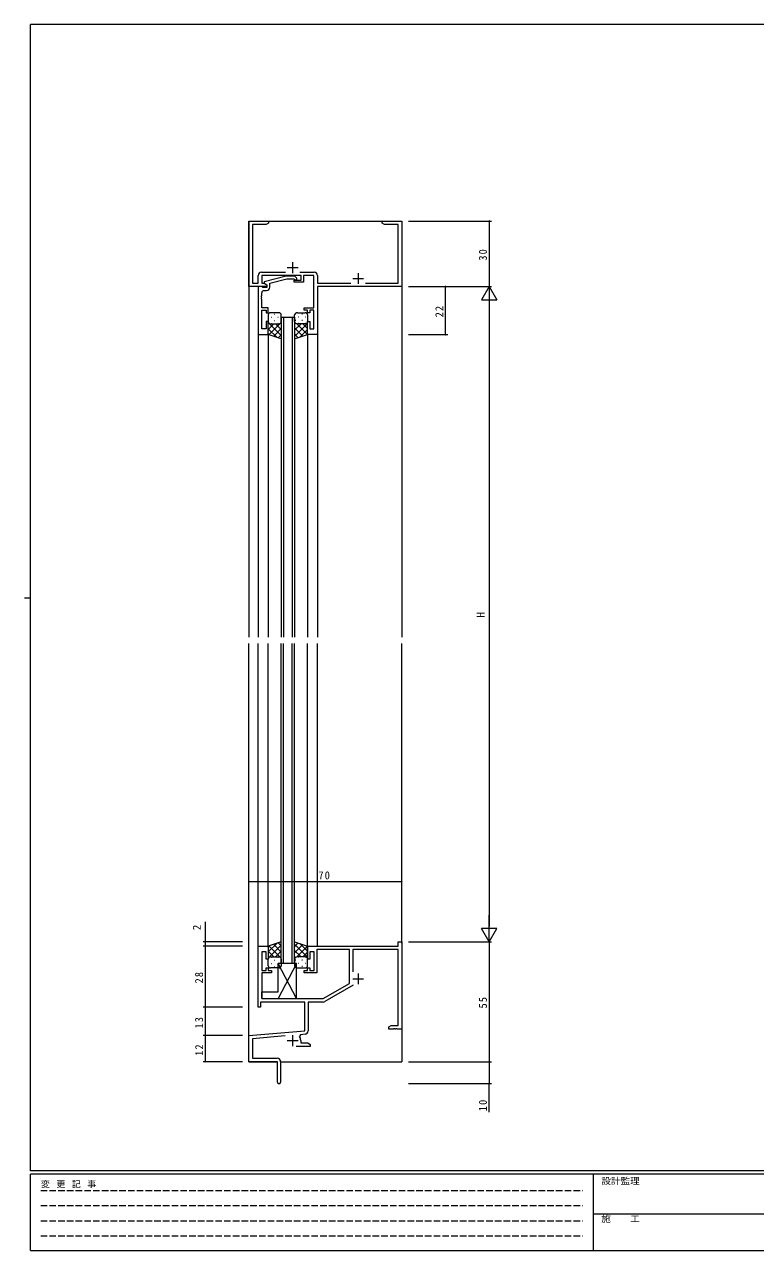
# Model space of a CAD drawing. Units: millimetres on the paper. Extents: x -420 to 373, y -297 to 267.
# Drawn here: x -420 to -86, y -297 to 264 of the extents above; entities that cross this region are included whole.
import ezdxf
from ezdxf.enums import TextEntityAlignment as Align

# ---------------------------------------------------------------- set-up
doc = ezdxf.new("R2010")
doc.units = ezdxf.units.MM
doc.linetypes.add('DASHED3', pattern=[4, 3, -1])
for name, color, linetype, lineweight in [('0-1_YKK_ZWAK', 7, 'Continuous', 9), ('0-3_YKK_11', 7, 'Continuous', 9), ('0-4_YKK_12', 2, 'Continuous', 9), ('0-5_YKK_13', 4, 'Continuous', 9), ('0-6_YKK_D', 6, 'Continuous', 9)]:
    doc.layers.add(name, color=color, linetype=linetype, lineweight=lineweight)
doc.styles.add('ＭＳ ゴシック', font='')
doc.styles.get('ＭＳ ゴシック').set_extended_font_data('MS Gothic')

msp = doc.modelspace()

# ---------------------------------------------------------------- linework, layer by layer
at = {"layer": '0-1_YKK_ZWAK'}
for p, q in [((-417.7, -260.6), (-417.7, 264.4)), ((352.3, 264.4), (-417.7, 264.4)), ((-420.5, 1.9), (-417.7, 1.9)), ((352.3, -260.6), (-417.7, -260.6)), ((-417.7, -297), (-417.7, -262)), ((314.5, -262), (-417.7, -262)), ((-160.1, -262), (-160.1, -297)), ((-160.1, -280.199), (-31.3, -280.199)), ((-417.7, -297), (314.5, -297))]:
    msp.add_line(p, q, dxfattribs=at)
at = {"layer": '0-1_YKK_ZWAK', "linetype": 'DASHED3'}
for p, q in [((-413.101, -269.512), (-164.909, -269.512)), ((-413.101, -276.441), (-164.909, -276.441)), ((-413.101, -283.37), (-164.909, -283.37)), ((-413.101, -290.298), (-164.909, -290.298))]:
    msp.add_line(p, q, dxfattribs=at)
at = {"layer": '0-3_YKK_11'}
for p, q in [((-317.7, 174.4), (-308.7, 174.4)), ((-317.7, 144.4), (-317.7, 174.4)), ((-308.7, 174.4), (-308.7, 173.4)), ((-256.7, 174.4), (-253.158, 174.4)), ((-256.7, 173.4), (-256.7, 174.4)), ((-253.158, 174.4), (-252.975, 174.28)), ((-252.975, 174.28), (-252.425, 174.28)), ((-252.425, 174.28), (-252.242, 174.4)), ((-252.242, 174.4), (-252.158, 174.4)), ((-252.158, 174.4), (-251.975, 174.28)), ((-251.975, 174.28), (-251.425, 174.28)), ((-251.425, 174.28), (-251.242, 174.4)), ((-251.242, 174.4), (-247.7, 174.4)), ((-247.7, 174.4), (-247.7, 144.4)), ((-316.07, 172.77), (-316.07, 146.03)), ((-309.791, 172.77), (-316.07, 172.77)), ((-308.7, 173.4), (-309.791, 172.77)), ((-255.609, 172.77), (-256.7, 173.4)), ((-249.33, 172.77), (-255.609, 172.77)), ((-249.33, 146.03), (-249.33, 172.77)), ((-300.2, 153.1), (-295.2, 153.1)), ((-297.7, 155.6), (-297.7, 150.6)), ((-316.07, 146.03), (-313.5, 146.03)), ((-313.5, 146.03), (-313.5, 149.43)), ((-311.9, 151.03), (-301.05, 151.03)), ((-311.87, 149.4), (-311.87, 146.03)), ((-293.8, 149.4), (-311.87, 149.4)), ((-311.87, 146.03), (-310.938, 146.03)), ((-310.938, 146.03), (-309.5, 145.2)), ((-300.597, 149.2), (-310.7, 146.493)), ((-310.7, 146.493), (-310.7, 145.893)), ((-308.2, 145.92), (-300.439, 148)), ((-296.651, 149.2), (-300.597, 149.2)), ((-300.439, 148), (-297.148, 148)), ((-297.148, 148), (-296.724, 147.576)), ((-297, 147.4), (-293.8, 147.4)), ((-297, 146.4), (-297, 147.4)), ((-292.8, 146.4), (-297, 146.4)), ((-295.876, 148.424), (-296.651, 149.2)), ((-294.35, 151.03), (-287.9, 151.03)), ((-293.8, 147.4), (-293.8, 149.4)), ((-292.8, 149.4), (-292.8, 146.4)), ((-287.93, 149.4), (-292.8, 149.4)), ((-287.93, 134.6), (-287.93, 149.4)), ((-286.3, 149.43), (-286.3, 146.03)), ((-286.3, 146.03), (-271.05, 146.03)), ((-270.2, 148.1), (-265.2, 148.1)), ((-267.7, 150.6), (-267.7, 145.6)), ((-264.35, 146.03), (-249.33, 146.03)), ((-309.5, 144.4), (-317.7, 144.4)), ((-311.8, 144.4), (-313.5, 144.4)), ((-313.5, 144.4), (-313.5, 122.4)), ((-311.99, 140.175), (-311.87, 140.358)), ((-311.87, 140.358), (-311.87, 141.6)), ((-311.5, 144.1), (-311.8, 144.4)), ((-311.3, 143.9), (-311.5, 144.1)), ((-309.5, 143.9), (-311.3, 143.9)), ((-310.87, 142.6), (-309.7, 142.6)), ((-310.7, 145.893), (-309.5, 145.2)), ((-309.5, 145.2), (-309.5, 143.9)), ((-309.5, 145.2), (-309.5, 144.4)), ((-308.2, 144.1), (-308.2, 145.92)), ((-286.3, 144.4), (-286.3, 122.4)), ((-247.7, 144.4), (-286.3, 144.4)), ((-311.99, 139.625), (-311.99, 140.175)), ((-311.87, 139.442), (-311.99, 139.625)), ((-311.99, 139.175), (-311.87, 139.358)), ((-311.99, 138.625), (-311.99, 139.175)), ((-311.87, 138.442), (-311.99, 138.625)), ((-311.87, 139.358), (-311.87, 139.442)), ((-311.87, 134.6), (-311.87, 138.442)), ((-308.9, 134.6), (-311.87, 134.6)), ((-311.87, 133.6), (-309.9, 133.6)), ((-311.87, 125.1), (-311.87, 133.6)), ((-309.9, 133.6), (-309.9, 132.4)), ((-309.9, 132.4), (-308.9, 132.4)), ((-308.9, 132.4), (-308.9, 134.6)), ((-292.4, 134.6), (-287.93, 134.6)), ((-292.4, 133.6), (-292.4, 134.6)), ((-290.9, 133.6), (-292.4, 133.6)), ((-290.9, 132.4), (-290.9, 133.6)), ((-289.9, 132.4), (-290.9, 132.4)), ((-289.9, 133.6), (-289.9, 132.4)), ((-287.93, 133.6), (-289.9, 133.6)), ((-287.93, 125.1), (-287.93, 133.6)), ((-309.9, 125.1), (-311.87, 125.1)), ((-309.9, 128.4), (-309.9, 125.1)), ((-308.9, 128.4), (-309.9, 128.4)), ((-308.9, 122.4), (-308.9, 128.4)), ((-290.9, 128.4), (-289.9, 128.4)), ((-290.9, 122.4), (-290.9, 128.4)), ((-289.9, 128.4), (-289.9, 125.1)), ((-289.9, 125.1), (-287.93, 125.1)), ((-313.5, 122.4), (-308.9, 122.4)), ((-286.3, 122.4), (-290.9, 122.4)), ((-249.33, -155.6), (-247.7, -155.6)), ((-249.33, -157.6), (-249.33, -155.6)), ((-247.7, -155.6), (-247.7, -195.6)), ((-313.5, -157.6), (-308.9, -157.6)), ((-313.5, -185.6), (-313.5, -157.6)), ((-311.87, -160.3), (-311.87, -168.8)), ((-309.9, -160.3), (-311.87, -160.3)), ((-309.9, -163.6), (-309.9, -160.3)), ((-308.9, -157.6), (-308.9, -163.6)), ((-290.9, -157.6), (-249.33, -157.6)), ((-290.9, -163.6), (-290.9, -157.6)), ((-289.9, -160.3), (-289.9, -163.6)), ((-287.9, -160.3), (-289.9, -160.3)), ((-287.9, -168.8), (-287.9, -160.3)), ((-286.7, -159.23), (-286.7, -169.8)), ((-271.7, -159.23), (-286.7, -159.23)), ((-271.7, -174.672), (-271.7, -159.23)), ((-270.07, -159.23), (-270.07, -169.407)), ((-249.33, -159.23), (-270.07, -159.23)), ((-249.33, -193.97), (-249.33, -159.23)), ((-308.9, -163.6), (-309.9, -163.6)), ((-309.9, -167.6), (-308.9, -167.6)), ((-309.9, -168.8), (-309.9, -167.6)), ((-308.9, -167.6), (-308.9, -168.8)), ((-289.9, -163.6), (-290.9, -163.6)), ((-290.9, -167.6), (-289.9, -167.6)), ((-290.9, -168.8), (-290.9, -167.6)), ((-289.9, -167.6), (-289.9, -168.8)), ((-311.87, -168.8), (-309.9, -168.8)), ((-311.87, -169.8), (-311.87, -181.6)), ((-307.4, -169.8), (-311.87, -169.8)), ((-308.9, -168.8), (-307.4, -168.8)), ((-307.4, -168.8), (-307.4, -169.8)), ((-292.4, -168.8), (-290.9, -168.8)), ((-292.4, -169.8), (-292.4, -168.8)), ((-286.7, -169.8), (-292.4, -169.8)), ((-289.9, -168.8), (-287.9, -168.8)), ((-270.2, -172.6), (-265.2, -172.6)), ((-267.7, -170.1), (-267.7, -175.1)), ((-283.7, -181.6), (-271.7, -174.672)), ((-269.958, -175.548), (-282.892, -183.016)), ((-312.5, -183.23), (-312.5, -185.6)), ((-292.2, -183.23), (-312.5, -183.23)), ((-311.87, -181.6), (-283.7, -181.6)), ((-292.2, -196.369), (-292.2, -183.23)), ((-290.57, -183.23), (-290.57, -196.397)), ((-283.692, -183.23), (-290.57, -183.23)), ((-312.5, -185.6), (-313.5, -185.6)), ((-317.7, -198.6), (-292.2, -196.369)), ((-253.7, -194.6), (-252.609, -193.97)), ((-253.7, -195.6), (-253.7, -194.6)), ((-251.658, -195.6), (-253.7, -195.6)), ((-252.609, -193.97), (-249.33, -193.97)), ((-251.475, -195.48), (-251.658, -195.6)), ((-250.925, -195.48), (-251.475, -195.48)), ((-250.742, -195.6), (-250.925, -195.48)), ((-250.658, -195.6), (-250.742, -195.6)), ((-250.475, -195.48), (-250.658, -195.6)), ((-249.925, -195.48), (-250.475, -195.48)), ((-249.742, -195.6), (-249.925, -195.48)), ((-247.7, -195.6), (-249.742, -195.6)), ((-317.7, -210.6), (-317.7, -198.6)), ((-301.07, -198.781), (-316.07, -200.094)), ((-316.07, -200.094), (-316.07, -208.97)), ((-300.2, -200.9), (-295.2, -200.9)), ((-297.7, -198.4), (-297.7, -203.4)), ((-294.18, -198.179), (-294.561, -198.941)), ((-292.031, -197.99), (-294.18, -198.179)), ((-294, -200.9), (-294, -201.97)), ((-294, -201.97), (-290.791, -201.97)), ((-290.791, -201.97), (-289.7, -202.6)), ((-289.7, -203.6), (-296.05, -203.6)), ((-289.7, -202.6), (-289.7, -203.6)), ((-304.7, -210.6), (-317.7, -210.6)), ((-316.07, -208.97), (-304.8, -208.97)), ((-304.7, -215.142), (-304.7, -210.6)), ((-303.2, -210.57), (-303.2, -219.85)), ((-304.58, -215.325), (-304.7, -215.142)), ((-304.7, -216.058), (-304.58, -215.875)), ((-304.7, -219.85), (-304.7, -216.058)), ((-304.58, -215.875), (-304.58, -215.325))]:
    msp.add_line(p, q, dxfattribs=at)
for centre, radius, start, end in [((-311.9, 149.43), 1.6, 90, 179.99998), ((-296.3, 148), 0.6, 224.99998, 45), ((-287.9, 149.43), 1.6, 0, 89.99998), ((-310.87, 141.6), 1, 90, 179.99998), ((-309.7, 144.1), 1.5, 270, 359.99998), ((-283.692, -181.63), 1.6, 269.99997, 299.99997), ((-292.17, -196.397), 1.6, 275, 0), ((-297.7, -200.9), 3.7, 0, 31.9633), ((-304.8, -210.57), 1.6, 0, 89.99998), ((-303.95, -219.85), 0.75, 179.99998, 0)]:
    msp.add_arc(centre, radius, start, end, dxfattribs=at)
at = {"layer": '0-4_YKK_12'}
for p, q in [((-317.7, 174.4), (-247.7, 174.4)), ((-317.7, 174.4), (-317.7, -16.1)), ((-247.7, 174.4), (-247.7, 160.699)), ((-247.7, 159.101), (-247.7, -16.1)), ((-302.9, 130.4), (-296.9, 130.4)), ((-302.9, 130.4), (-302.9, -16.1)), ((-301.9, 130.4), (-301.9, -16.1)), ((-297.9, 130.4), (-297.9, -16.1)), ((-296.9, 130.4), (-296.9, -16.1)), ((-313.5, 122.7), (-313.5, -16.1)), ((-308.9, 122.9), (-308.9, -16.1)), ((-290.9, 122.7), (-290.9, -16.1)), ((-286.3, 122.7), (-286.3, -16.1)), ((-317.7, -210.6), (-317.7, -19.1)), ((-313.5, -157.9), (-313.5, -19.1)), ((-308.9, -158.1), (-308.9, -19.1)), ((-302.9, -165.6), (-302.9, -19.1)), ((-301.9, -165.6), (-301.9, -19.1)), ((-297.9, -165.6), (-297.9, -19.1)), ((-296.9, -165.6), (-296.9, -19.1)), ((-290.9, -157.9), (-290.9, -19.1)), ((-286.3, -157.6), (-286.3, -19.1)), ((-247.7, -155.6), (-247.7, -19.1)), ((-247.7, -157), (-247.7, -210.6)), ((-296.9, -165.6), (-302.9, -165.6)), ((-317.7, -210.6), (-305, -210.6)), ((-303.2, -210.6), (-247.7, -210.6))]:
    msp.add_line(p, q, dxfattribs=at)
at = {"layer": '0-5_YKK_13'}
for p, q in [((-308.9, 131.4), (-308.9, 128.4)), ((-303.9, 132.4), (-307.9, 132.4)), ((-307.58, 130.32), (-307.38, 130.32)), ((-306.165, 131.735), (-305.965, 131.735)), ((-304.55, 130.32), (-304.35, 130.32)), ((-303.135, 131.735), (-302.958, 131.735)), ((-302.9, 128.4), (-302.9, 131.4)), ((-296.9, 128.4), (-296.9, 131.4)), ((-296.265, 131.735), (-296.442, 131.735)), ((-295.5, 132.4), (-291.9, 132.4)), ((-294.85, 130.32), (-295.05, 130.32)), ((-293.235, 131.735), (-293.435, 131.735)), ((-291.82, 130.32), (-292.02, 130.32)), ((-290.9, 131.4), (-290.9, 128.4)), ((-308.9, 122.4), (-308.9, 128.4)), ((-308.9, 127.932), (-302.9, 121.932)), ((-308.715, 127.821), (-308.9, 127.637)), ((-306.308, 127.4), (-308.9, 124.808)), ((-308.9, 125.103), (-304.845, 121.048)), ((-302.9, 127.98), (-308.585, 122.295)), ((-307.9, 127.4), (-303.9, 127.4)), ((-307.9, 127.4), (-303.9, 127.4)), ((-307.58, 127.49), (-307.38, 127.49)), ((-302.9, 125.151), (-306.464, 121.588)), ((-306.165, 128.905), (-305.965, 128.905)), ((-305.54, 127.4), (-302.9, 124.76)), ((-304.55, 127.49), (-304.35, 127.49)), ((-303.135, 128.905), (-302.935, 128.905)), ((-303.105, 127.794), (-302.9, 127.589)), ((-302.9, 128.4), (-302.9, 120.4)), ((-296.9, 128.4), (-296.9, 120.4)), ((-296.9, 128.38), (-296.891, 128.371)), ((-296.403, 127.686), (-296.9, 127.189)), ((-290.9, 127.532), (-296.9, 121.532)), ((-293.86, 127.4), (-296.9, 124.36)), ((-296.9, 125.551), (-293.036, 121.688)), ((-296.265, 128.905), (-296.465, 128.905)), ((-295.989, 127.469), (-290.915, 122.395)), ((-291.9, 127.4), (-295.5, 127.4)), ((-291.9, 127.4), (-295.5, 127.4)), ((-294.85, 127.49), (-295.05, 127.49)), ((-290.9, 124.703), (-294.355, 121.248)), ((-293.235, 128.905), (-293.435, 128.905)), ((-293.092, 127.4), (-290.9, 125.208)), ((-291.82, 127.49), (-292.02, 127.49)), ((-290.95, 128.087), (-290.9, 128.037)), ((-290.9, 122.4), (-290.9, 128.4)), ((-302.9, 120.4), (-308.9, 122.4)), ((-302.9, 122.323), (-304.342, 120.881)), ((-296.9, 122.723), (-295.158, 120.981)), ((-296.9, 120.4), (-290.9, 122.4)), ((-302.9, -155.6), (-308.9, -157.6)), ((-308.9, -160.303), (-304.845, -156.248)), ((-308.9, -163.132), (-302.9, -157.132)), ((-302.9, -160.351), (-306.464, -156.788)), ((-302.9, -157.523), (-304.342, -156.081)), ((-302.9, -163.6), (-302.9, -155.6)), ((-296.9, -163.6), (-296.9, -155.6)), ((-296.9, -155.6), (-290.9, -157.6)), ((-296.9, -157.923), (-295.158, -156.181)), ((-290.9, -162.732), (-296.9, -156.732)), ((-296.9, -160.751), (-293.036, -156.888)), ((-290.9, -159.903), (-294.355, -156.448)), ((-308.9, -157.6), (-308.9, -163.6)), ((-306.308, -162.6), (-308.9, -160.008)), ((-302.9, -163.18), (-308.585, -157.495)), ((-307.9, -162.6), (-303.9, -162.6)), ((-307.9, -162.6), (-303.9, -162.6)), ((-307.58, -162.69), (-307.38, -162.69)), ((-305.54, -162.6), (-302.9, -159.96)), ((-304.55, -162.69), (-304.35, -162.69)), ((-303.105, -162.994), (-302.9, -162.789)), ((-293.86, -162.6), (-296.9, -159.56)), ((-296.403, -162.886), (-296.9, -162.389)), ((-295.989, -162.669), (-290.915, -157.595)), ((-291.9, -162.6), (-295.5, -162.6)), ((-291.9, -162.6), (-295.5, -162.6)), ((-294.85, -162.69), (-295.05, -162.69)), ((-293.092, -162.6), (-290.9, -160.408)), ((-291.82, -162.69), (-292.02, -162.69)), ((-290.9, -157.6), (-290.9, -163.6)), ((-308.715, -163.021), (-308.9, -162.837)), ((-308.9, -166.6), (-308.9, -163.6)), ((-303.9, -167.6), (-307.9, -167.6)), ((-307.58, -165.52), (-307.38, -165.52)), ((-306.165, -164.105), (-305.965, -164.105)), ((-306.165, -166.935), (-305.965, -166.935)), ((-304.55, -165.52), (-304.35, -165.52)), ((-295.87, -165.6), (-304.37, -165.6)), ((-304.37, -178.6), (-304.37, -165.6)), ((-295.87, -165.6), (-304.37, -181.6)), ((-295.87, -181.6), (-304.37, -165.6)), ((-303.135, -164.105), (-302.935, -164.105)), ((-303.135, -166.935), (-302.958, -166.935)), ((-302.9, -163.6), (-302.9, -166.6)), ((-296.9, -163.58), (-296.891, -163.571)), ((-296.9, -163.6), (-296.9, -166.6)), ((-296.265, -164.105), (-296.465, -164.105)), ((-296.265, -166.935), (-296.442, -166.935)), ((-295.87, -181.6), (-295.87, -165.6)), ((-295.5, -167.6), (-291.9, -167.6)), ((-294.85, -165.52), (-295.05, -165.52)), ((-293.235, -164.105), (-293.435, -164.105)), ((-293.235, -166.935), (-293.435, -166.935)), ((-291.82, -165.52), (-292.02, -165.52)), ((-290.95, -163.287), (-290.9, -163.237)), ((-290.9, -166.6), (-290.9, -163.6)), ((-311.87, -178.6), (-304.37, -178.6)), ((-311.87, -181.6), (-311.87, -178.6)), ((-311.87, -181.6), (-295.87, -181.6))]:
    msp.add_line(p, q, dxfattribs=at)
for centre, radius, start, end in [((-307.9, 131.4), 1, 90.00009, 180.00009), ((-303.9, 131.4), 1, 0.00009, 90.00009), ((-295.551, 130.991), 1.41, 87.93208, 163.1431), ((-291.9, 131.4), 1, 359.99989, 89.99989), ((-307.9, 128.4), 1, 180.00009, 270.00009), ((-307.9, 128.4), 1, 180.00009, 270.00009), ((-303.9, 128.4), 1, 270.00009, 0.00009), ((-303.9, 128.4), 1, 270.00009, 0.00009), ((-295.551, 128.809), 1.41, 196.85672, 272.06775), ((-295.551, 128.809), 1.41, 196.85672, 272.06775), ((-291.9, 128.4), 1, 269.99989, 359.99989), ((-291.9, 128.4), 1, 269.99989, 359.99989), ((-307.9, -163.6), 1, 89.99989, 179.99989), ((-307.9, -163.6), 1, 89.99989, 179.99989), ((-303.9, -163.6), 1, 359.99989, 89.99989), ((-303.9, -163.6), 1, 359.99989, 89.99989), ((-295.551, -164.009), 1.41, 87.93224, 163.14326), ((-295.551, -164.009), 1.41, 87.93224, 163.14326), ((-291.9, -163.6), 1, 0.00009, 90.00009), ((-291.9, -163.6), 1, 0.00009, 90.00009), ((-307.9, -166.6), 1, 179.99989, 269.99989), ((-303.9, -166.6), 1, 269.99989, 359.99989), ((-295.551, -166.191), 1.41, 196.85689, 272.0679), ((-291.9, -166.6), 1, 270.00009, 0.00009)]:
    msp.add_arc(centre, radius, start, end, dxfattribs=at)
at = {"layer": '0-6_YKK_D'}
for p, q in [((-244.7, 174.4), (-206.7, 174.4)), ((-207.7, 174.4), (-207.7, 144.4)), ((-244.7, 144.4), (-226.7, 144.4)), ((-244.7, 144.4), (-206.7, 144.4)), ((-244.7, 144.4), (-206.7, 144.4)), ((-227.7, 122.4), (-227.7, 144.4)), ((-207.7, 144.4), (-204.2, 138.338)), ((-207.7, 144.4), (-207.7, 132.276)), ((-207.7, 137.4), (-207.7, -148.6)), ((-244.7, 122.4), (-226.7, 122.4)), ((-317.7, -156.209), (-317.7, -127.107)), ((-317.7, -128.107), (-247.7, -128.107)), ((-247.7, -156.209), (-247.7, -127.107)), ((-207.7, -155.6), (-207.7, -143.476)), ((-337.7, -146.557), (-337.7, -155.6)), ((-204.2, -149.538), (-211.2, -149.538)), ((-207.7, -155.6), (-211.2, -149.538)), ((-207.7, -155.6), (-204.2, -149.538)), ((-320.7, -155.6), (-338.7, -155.6)), ((-337.7, -155.6), (-337.7, -157.6)), ((-244.7, -155.6), (-206.7, -155.6)), ((-244.7, -155.6), (-206.7, -155.6)), ((-207.7, -155.6), (-207.7, -210.6)), ((-320.7, -157.6), (-338.7, -157.6)), ((-320.7, -157.6), (-338.7, -157.6)), ((-337.7, -157.6), (-337.7, -185.6)), ((-320.7, -185.6), (-338.7, -185.6)), ((-320.7, -185.6), (-338.7, -185.6)), ((-337.7, -185.6), (-337.7, -198.6)), ((-320.7, -198.6), (-338.7, -198.6)), ((-320.7, -198.6), (-338.7, -198.6)), ((-337.7, -198.6), (-337.7, -210.6)), ((-320.7, -210.6), (-338.7, -210.6)), ((-244.7, -210.6), (-206.7, -210.6)), ((-244.7, -210.6), (-206.7, -210.6)), ((-207.7, -210.6), (-207.7, -220.6)), ((-244.7, -220.6), (-206.7, -220.6)), ((-207.7, -233.625), (-207.7, -220.6))]:
    msp.add_line(p, q, dxfattribs=at)
msp.add_lwpolyline([(-207.7, 144.4), (-211.2, 138.338), (-204.2, 138.338)], dxfattribs=at)
for centre, start, end in [((-207.7, 174.4), 90, 270), ((-207.7, 174.4), 270, 90), ((-227.7, 144.4), 90, 270), ((-227.7, 144.4), 270, 90), ((-227.7, 122.4), 90, 270), ((-227.7, 122.4), 270, 90), ((-317.7, -128.107), 0, 180), ((-317.7, -128.107), 180, 0), ((-247.7, -128.107), 0, 180), ((-247.7, -128.107), 180, 0), ((-337.7, -155.6), 90, 270), ((-337.7, -155.6), 270, 90), ((-337.7, -157.6), 90, 270), ((-337.7, -157.6), 90, 270), ((-337.7, -157.6), 270, 90), ((-337.7, -157.6), 270, 90), ((-337.7, -185.6), 90, 270), ((-337.7, -185.6), 90, 270), ((-337.7, -185.6), 270, 90), ((-337.7, -185.6), 270, 90), ((-337.7, -198.6), 90, 270), ((-337.7, -198.6), 90, 270), ((-337.7, -198.6), 270, 90), ((-337.7, -198.6), 270, 90), ((-337.7, -210.6), 90, 270), ((-337.7, -210.6), 270, 90), ((-207.7, -210.6), 90, 270), ((-207.7, -210.6), 90, 270), ((-207.7, -210.6), 270, 90), ((-207.7, -210.6), 270, 90), ((-207.7, -220.6), 90, 270), ((-207.7, -220.6), 270, 90)]:
    msp.add_arc(centre, 0.106, start, end, dxfattribs=at)

# ---------------------------------------------------------------- texts
at = {"layer": '0-1_YKK_ZWAK', "style": 'ＭＳ ゴシック', "width": 1.1}
for s, p in [('設計監理', (-156.331, -267.533)), ('施\u3000\u3000工', (-156.331, -284.854))]:
    msp.add_text(s, height=2.933, dxfattribs=at).set_placement(p, align=Align.BOTTOM_LEFT)
at = {"layer": '0-1_YKK_ZWAK', "insert": (-412.986, -268.447), "char_height": 2.933, "attachment_point": 7, "style": 'ＭＳ ゴシック'}
msp.add_mtext('\\T1.16;変\\~更\\~記\\~事', dxfattribs=at)
at = {"layer": '0-6_YKK_D', "color": 3, "style": 'ＭＳ ゴシック'}
for s, p in [('H', (-208.7, -7.147)), ('2', (-338.7, -150.335))]:
    msp.add_text(s, height=3.666, rotation=90, dxfattribs=at).set_placement(p, align=Align.BOTTOM_LEFT)
at = {"layer": '0-6_YKK_D', "color": 3, "char_height": 3.666, "attachment_point": 7, "rotation": 90, "style": 'ＭＳ ゴシック'}
for s, insert in [('\\T1.21;\\W0.95;30', (-208.7, 156.269)), ('\\T1.21;\\W0.95;22', (-228.7, 130.306)), ('\\T1.21;\\W0.95;28', (-338.7, -174.707)), ('\\T1.21;\\W0.95;55', (-208.7, -186.17)), ('\\T1.21;\\W0.95;13', (-338.7, -195.341)), ('\\T1.21;\\W0.95;12', (-338.7, -207.853)), ('\\T1.21;\\W0.95;10', (-208.7, -233.234))]:
    msp.add_mtext(s, dxfattribs=dict(at, insert=insert))
at = {"layer": '0-6_YKK_D', "color": 3, "insert": (-285.892, -127.107), "char_height": 3.666, "attachment_point": 7, "style": 'ＭＳ ゴシック'}
msp.add_mtext('\\T1.21;\\W0.95;70', dxfattribs=at)

doc.saveas('drawing.dxf')
